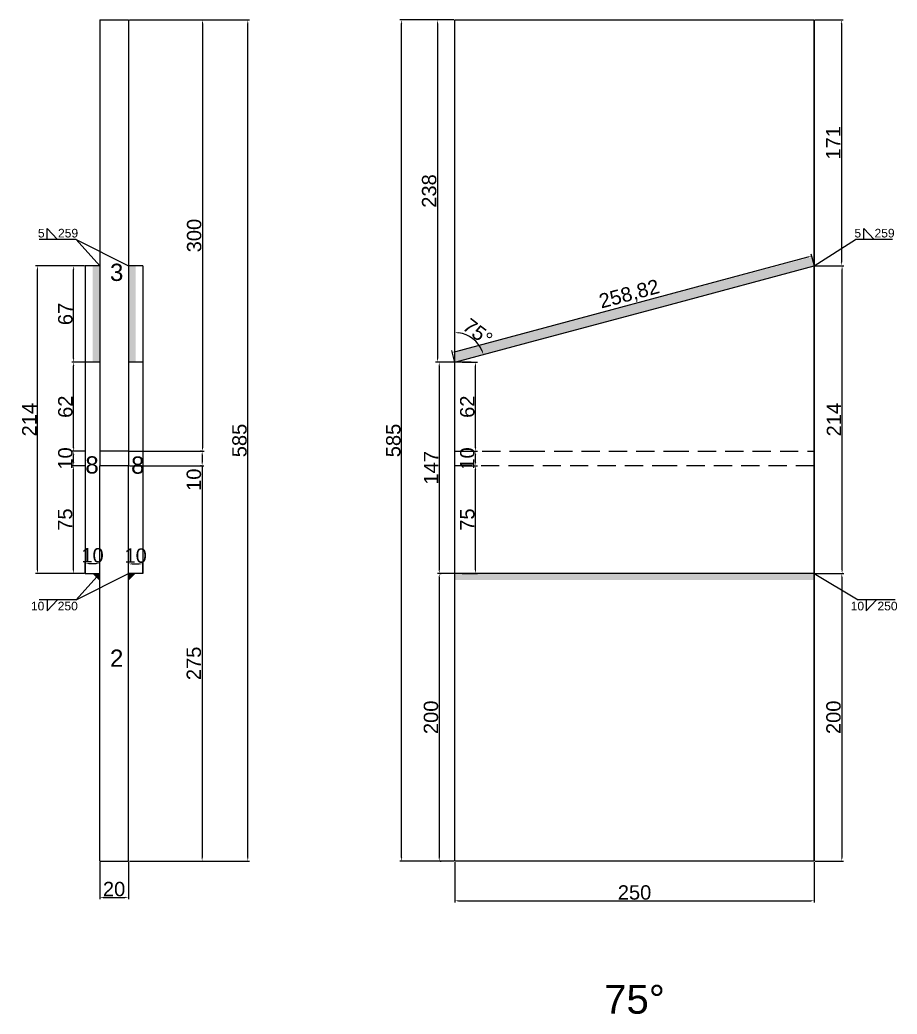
# Model space of a CAD drawing. Header units: millimetres. Extents: x 2042 to 7979, y 1265 to 2032.
# Drawn here: x 2738 to 3348, y 1265 to 1957 of the extents above; entities that cross this region are included whole.
import ezdxf

# ---------------------------------------------------------------- set-up
doc = ezdxf.new("R2010")
doc.units = ezdxf.units.MM
doc.linetypes.add('DASHED', pattern=[19.05, 12.7, -6.35])
for name, color, linetype in [('尺寸标注', 6, 'Continuous'), ('标号', 4, 'Continuous'), ('焊缝', 250, 'Continuous')]:
    doc.layers.add(name, color=color, linetype=linetype)
doc.styles.get("Standard").update_dxf_attribs({"font": 'arial.ttf'})
doc.dimstyles.new('ISO-25-JHF', dxfattribs={"dimtxt": 10, "dimasz": 2.5, "dimexe": 1.25, "dimexo": 0.625, "dimtad": 1, "dimtxsty": 'Standard', "dimcen": 2.5, "dimadec": 0, "dimazin": 0, "dimtfac": 1, "dimtmove": 0, "dimatfit": 3, "dimfxl": 0, "dimarcsym": 0})

# ---------------------------------------------------------------- blocks, each defined once
blk = doc.blocks.new('*D239')
at = {"layer": 'Defpoints', "color": 0, "transparency": 16777216}
for p in [(2793.65, 1371.65), (2813.65, 1371.65), (2813.65, 1346.45)]:
    blk.add_point(p, dxfattribs=at)
at = {"layer": '尺寸标注', "color": 0, "lineweight": -2, "transparency": 16777216}
for p, q in [((2793.65, 1371.02), (2793.65, 1345.2)), ((2813.65, 1371.02), (2813.65, 1345.2)), ((2796.15, 1346.45), (2811.15, 1346.45))]:
    blk.add_line(p, q, dxfattribs=at)
at = {"layer": '尺寸标注', "color": 0, "transparency": 16777216}
for points in [[(2796.15, 1346.87), (2796.15, 1346.03), (2793.65, 1346.45)], [(2811.15, 1346.87), (2811.15, 1346.03), (2813.65, 1346.45)]]:
    blk.add_solid(points, dxfattribs=at)
at = {"layer": '尺寸标注', "color": 0, "transparency": 16777216, "insert": (2803.65, 1352.18), "char_height": 10, "attachment_point": 5}
blk.add_mtext('20', dxfattribs=at)
blk = doc.blocks.new('*D240')
at = {"layer": 'Defpoints', "color": 0, "transparency": 16777216}
for p in [(2793.65, 1578.53), (2783.65, 1571.65), (2793.65, 1571.65)]:
    blk.add_point(p, dxfattribs=at)
at = {"layer": '尺寸标注', "color": 0, "lineweight": -2, "transparency": 16777216}
for p, q in [((2783.65, 1572.27), (2783.65, 1579.78)), ((2786.15, 1578.53), (2791.15, 1578.53)), ((2793.65, 1572.27), (2793.65, 1579.78))]:
    blk.add_line(p, q, dxfattribs=at)
at = {"layer": '尺寸标注', "color": 0, "transparency": 16777216}
for points in [[(2786.15, 1578.95), (2786.15, 1578.11), (2783.65, 1578.53)], [(2791.15, 1578.95), (2791.15, 1578.11), (2793.65, 1578.53)]]:
    blk.add_solid(points, dxfattribs=at)
at = {"layer": '尺寸标注', "color": 0, "transparency": 16777216, "insert": (2788.65, 1584.26), "char_height": 10, "attachment_point": 5}
blk.add_mtext('10', dxfattribs=at)
blk = doc.blocks.new('*D241')
at = {"layer": 'Defpoints', "color": 0, "transparency": 16777216}
for p in [(2823.65, 1578.32), (2813.65, 1571.65), (2823.65, 1571.65)]:
    blk.add_point(p, dxfattribs=at)
at = {"layer": '尺寸标注', "color": 0, "lineweight": -2, "transparency": 16777216}
for p, q in [((2813.65, 1572.27), (2813.65, 1579.57)), ((2816.15, 1578.32), (2821.15, 1578.32)), ((2823.65, 1572.27), (2823.65, 1579.57))]:
    blk.add_line(p, q, dxfattribs=at)
at = {"layer": '尺寸标注', "color": 0, "transparency": 16777216}
for points in [[(2816.15, 1578.73), (2816.15, 1577.9), (2813.65, 1578.32)], [(2821.15, 1578.73), (2821.15, 1577.9), (2823.65, 1578.32)]]:
    blk.add_solid(points, dxfattribs=at)
at = {"layer": '尺寸标注', "color": 0, "transparency": 16777216, "insert": (2818.65, 1584.05), "char_height": 10, "attachment_point": 5}
blk.add_mtext('10', dxfattribs=at)
blk = doc.blocks.new('*D242')
at = {"layer": 'Defpoints', "color": 0, "transparency": 16777216}
for p in [(3040.65, 1371.65), (3290.65, 1371.65), (3290.65, 1344.06)]:
    blk.add_point(p, dxfattribs=at)
at = {"layer": '尺寸标注', "color": 0, "lineweight": -2, "transparency": 16777216}
for p, q in [((3040.65, 1371.02), (3040.65, 1342.81)), ((3290.65, 1371.02), (3290.65, 1342.81)), ((3043.15, 1344.06), (3288.15, 1344.06))]:
    blk.add_line(p, q, dxfattribs=at)
at = {"layer": '尺寸标注', "color": 0, "transparency": 16777216}
for points in [[(3043.15, 1344.47), (3043.15, 1343.64), (3040.65, 1344.06)], [(3288.15, 1344.47), (3288.15, 1343.64), (3290.65, 1344.06)]]:
    blk.add_solid(points, dxfattribs=at)
at = {"layer": '尺寸标注', "color": 0, "transparency": 16777216, "insert": (3165.65, 1349.79), "char_height": 10, "attachment_point": 5}
blk.add_mtext('250', dxfattribs=at)
blk = doc.blocks.new('*D243')
at = {"layer": 'Defpoints', "color": 0, "transparency": 16777216}
for p in [(3040.65, 1718.65), (3029.81, 1571.65), (3040.65, 1571.65)]:
    blk.add_point(p, dxfattribs=at)
at = {"layer": '尺寸标注', "color": 0, "lineweight": -2, "transparency": 16777216}
for p, q in [((3040.02, 1718.65), (3028.56, 1718.65)), ((3029.81, 1716.15), (3029.81, 1574.15)), ((3040.02, 1571.65), (3028.56, 1571.65))]:
    blk.add_line(p, q, dxfattribs=at)
at = {"layer": '尺寸标注', "color": 0, "transparency": 16777216}
for points in [[(3029.39, 1716.15), (3030.23, 1716.15), (3029.81, 1718.65)], [(3029.39, 1574.15), (3030.23, 1574.15), (3029.81, 1571.65)]]:
    blk.add_solid(points, dxfattribs=at)
at = {"layer": '尺寸标注', "color": 0, "transparency": 16777216, "insert": (3024.16, 1645.15), "char_height": 10, "attachment_point": 5, "rotation": 90}
blk.add_mtext('147', dxfattribs=at)
blk = doc.blocks.new('*D182')
at = {"layer": 'Defpoints', "color": 0, "transparency": 16777216}
for p in [(3045.09, 1646.65), (3055.1, 1646.65), (3045.09, 1571.65)]:
    blk.add_point(p, dxfattribs=at)
at = {"layer": '尺寸标注', "color": 0, "lineweight": -2, "transparency": 16777216}
for p, q in [((3045.71, 1646.65), (3056.35, 1646.65)), ((3055.1, 1574.15), (3055.1, 1644.15)), ((3045.71, 1571.65), (3056.35, 1571.65))]:
    blk.add_line(p, q, dxfattribs=at)
at = {"layer": '尺寸标注', "color": 0, "transparency": 16777216}
for points in [[(3054.68, 1644.15), (3055.51, 1644.15), (3055.1, 1646.65)], [(3054.68, 1574.15), (3055.51, 1574.15), (3055.1, 1571.65)]]:
    blk.add_solid(points, dxfattribs=at)
at = {"layer": '尺寸标注', "color": 0, "transparency": 16777216, "insert": (3049.39, 1609.15), "char_height": 10, "attachment_point": 5, "rotation": 90}
blk.add_mtext('75', dxfattribs=at)
blk = doc.blocks.new('*D183')
at = {"layer": 'Defpoints', "color": 0, "transparency": 16777216}
for p in [(3045.09, 1656.65), (3055.1, 1656.65), (3045.09, 1646.65)]:
    blk.add_point(p, dxfattribs=at)
at = {"layer": '尺寸标注', "color": 0, "lineweight": -2, "transparency": 16777216}
for p, q in [((3045.71, 1656.65), (3056.35, 1656.65)), ((3055.1, 1649.15), (3055.1, 1654.15)), ((3045.71, 1646.65), (3056.35, 1646.65))]:
    blk.add_line(p, q, dxfattribs=at)
at = {"layer": '尺寸标注', "color": 0, "transparency": 16777216}
for points in [[(3054.68, 1654.15), (3055.51, 1654.15), (3055.1, 1656.65)], [(3054.68, 1649.15), (3055.51, 1649.15), (3055.1, 1646.65)]]:
    blk.add_solid(points, dxfattribs=at)
at = {"layer": '尺寸标注', "color": 0, "transparency": 16777216, "insert": (3049.37, 1651.65), "char_height": 10, "attachment_point": 5, "rotation": 90}
blk.add_mtext('10', dxfattribs=at)
blk = doc.blocks.new('*D184')
at = {"layer": 'Defpoints', "color": 0, "transparency": 16777216}
for p in [(3045.09, 1718.65), (3055.1, 1718.65), (3045.09, 1656.65)]:
    blk.add_point(p, dxfattribs=at)
at = {"layer": '尺寸标注', "color": 0, "lineweight": -2, "transparency": 16777216}
for p, q in [((3045.71, 1718.65), (3056.35, 1718.65)), ((3055.1, 1659.15), (3055.1, 1716.15)), ((3045.71, 1656.65), (3056.35, 1656.65))]:
    blk.add_line(p, q, dxfattribs=at)
at = {"layer": '尺寸标注', "color": 0, "transparency": 16777216}
for points in [[(3054.68, 1716.15), (3055.51, 1716.15), (3055.1, 1718.65)], [(3054.68, 1659.15), (3055.51, 1659.15), (3055.1, 1656.65)]]:
    blk.add_solid(points, dxfattribs=at)
at = {"layer": '尺寸标注', "color": 0, "transparency": 16777216, "insert": (3049.37, 1687.65), "char_height": 10, "attachment_point": 5, "rotation": 90}
blk.add_mtext('62', dxfattribs=at)
blk = doc.blocks.new('*D244')
at = {"layer": 'Defpoints', "color": 0, "transparency": 16777216}
for p in [(3290.65, 1785.64), (3310.01, 1785.64), (3290.65, 1571.65)]:
    blk.add_point(p, dxfattribs=at)
at = {"layer": '尺寸标注', "color": 0, "lineweight": -2, "transparency": 16777216}
for p, q in [((3291.27, 1785.64), (3311.26, 1785.64)), ((3310.01, 1574.15), (3310.01, 1783.14)), ((3291.27, 1571.65), (3311.26, 1571.65))]:
    blk.add_line(p, q, dxfattribs=at)
at = {"layer": '尺寸标注', "color": 0, "transparency": 16777216}
for points in [[(3309.59, 1783.14), (3310.42, 1783.14), (3310.01, 1785.64)], [(3309.59, 1574.15), (3310.42, 1574.15), (3310.01, 1571.65)]]:
    blk.add_solid(points, dxfattribs=at)
at = {"layer": '尺寸标注', "color": 0, "transparency": 16777216, "insert": (3304.36, 1678.64), "char_height": 10, "attachment_point": 5, "rotation": 90}
blk.add_mtext('214', dxfattribs=at)
blk = doc.blocks.new('*D185')
at = {"layer": 'Defpoints', "color": 0, "transparency": 16777216}
for p in [(3003.64, 1956.65), (3040.65, 1956.65), (3040.65, 1371.65)]:
    blk.add_point(p, dxfattribs=at)
at = {"layer": '尺寸标注', "color": 0, "lineweight": -2, "transparency": 16777216}
for p, q in [((3040.02, 1956.65), (3002.39, 1956.65)), ((3003.64, 1374.15), (3003.64, 1954.15)), ((3040.02, 1371.65), (3002.39, 1371.65))]:
    blk.add_line(p, q, dxfattribs=at)
at = {"layer": '尺寸标注', "color": 0, "transparency": 16777216}
for points in [[(3003.22, 1954.15), (3004.06, 1954.15), (3003.64, 1956.65)], [(3003.22, 1374.15), (3004.06, 1374.15), (3003.64, 1371.65)]]:
    blk.add_solid(points, dxfattribs=at)
at = {"layer": '尺寸标注', "color": 0, "transparency": 16777216, "insert": (2997.91, 1664.15), "char_height": 10, "attachment_point": 5, "rotation": 90}
blk.add_mtext('585', dxfattribs=at)
blk = doc.blocks.new('*D245')
at = {"layer": 'Defpoints', "color": 0, "transparency": 16777216}
for p in [(3040.65, 1956.65), (3028.56, 1718.65), (3040.65, 1718.65)]:
    blk.add_point(p, dxfattribs=at)
at = {"layer": '尺寸标注', "color": 0, "lineweight": -2, "transparency": 16777216}
for p, q in [((3040.02, 1956.65), (3027.31, 1956.65)), ((3028.56, 1954.15), (3028.56, 1721.15)), ((3040.02, 1718.65), (3027.31, 1718.65))]:
    blk.add_line(p, q, dxfattribs=at)
at = {"layer": '尺寸标注', "color": 0, "transparency": 16777216}
for points in [[(3028.14, 1954.15), (3028.98, 1954.15), (3028.56, 1956.65)], [(3028.14, 1721.15), (3028.98, 1721.15), (3028.56, 1718.65)]]:
    blk.add_solid(points, dxfattribs=at)
at = {"layer": '尺寸标注', "color": 0, "transparency": 16777216, "insert": (3022.83, 1837.65), "char_height": 10, "attachment_point": 5, "rotation": 90}
blk.add_mtext('238', dxfattribs=at)
blk = doc.blocks.new('*D188')
at = {"layer": 'Defpoints', "color": 0, "transparency": 16777216}
for p in [(2813.65, 1956.65), (2813.65, 1656.65), (2865.12, 1656.65)]:
    blk.add_point(p, dxfattribs=at)
at = {"layer": '尺寸标注', "color": 0, "lineweight": -2, "transparency": 16777216}
for p, q in [((2814.27, 1956.65), (2866.37, 1956.65)), ((2865.12, 1954.15), (2865.12, 1659.15)), ((2814.27, 1656.65), (2866.37, 1656.65))]:
    blk.add_line(p, q, dxfattribs=at)
at = {"layer": '尺寸标注', "color": 0, "transparency": 16777216}
for points in [[(2864.7, 1954.15), (2865.53, 1954.15), (2865.12, 1956.65)], [(2864.7, 1659.15), (2865.53, 1659.15), (2865.12, 1656.65)]]:
    blk.add_solid(points, dxfattribs=at)
at = {"layer": '尺寸标注', "color": 0, "transparency": 16777216, "insert": (2859.38, 1806.65), "char_height": 10, "attachment_point": 5, "rotation": 90}
blk.add_mtext('300', dxfattribs=at)
blk = doc.blocks.new('*D189')
at = {"layer": 'Defpoints', "color": 0, "transparency": 16777216}
for p in [(2865.12, 1656.65), (2864.91, 1646.65), (2865.12, 1646.65)]:
    blk.add_point(p, dxfattribs=at)
at = {"layer": '尺寸标注', "color": 0, "lineweight": -2, "transparency": 16777216}
for p, q in [((2864.49, 1656.65), (2863.66, 1656.65)), ((2864.91, 1654.15), (2864.91, 1649.15)), ((2864.49, 1646.65), (2863.66, 1646.65)), ((2864.91, 1646.65), (2864.91, 1629.55))]:
    blk.add_line(p, q, dxfattribs=at)
at = {"layer": '尺寸标注', "color": 0, "transparency": 16777216}
for points in [[(2864.49, 1654.15), (2865.33, 1654.15), (2864.91, 1656.65)], [(2864.49, 1649.15), (2865.33, 1649.15), (2864.91, 1646.65)]]:
    blk.add_solid(points, dxfattribs=at)
at = {"layer": '尺寸标注', "color": 0, "transparency": 16777216, "insert": (2859.18, 1636.85), "char_height": 10, "attachment_point": 5, "rotation": 90}
blk.add_mtext('10', dxfattribs=at)
blk = doc.blocks.new('*D247')
at = {"layer": 'Defpoints', "color": 0, "transparency": 16777216}
for p in [(2813.65, 1956.65), (2896.64, 1956.65), (2813.65, 1371.65)]:
    blk.add_point(p, dxfattribs=at)
at = {"layer": '尺寸标注', "color": 0, "lineweight": -2, "transparency": 16777216}
for p, q in [((2814.27, 1956.65), (2897.89, 1956.65)), ((2896.64, 1374.15), (2896.64, 1954.15)), ((2814.27, 1371.65), (2897.89, 1371.65))]:
    blk.add_line(p, q, dxfattribs=at)
at = {"layer": '尺寸标注', "color": 0, "transparency": 16777216}
for points in [[(2896.23, 1954.15), (2897.06, 1954.15), (2896.64, 1956.65)], [(2896.23, 1374.15), (2897.06, 1374.15), (2896.64, 1371.65)]]:
    blk.add_solid(points, dxfattribs=at)
at = {"layer": '尺寸标注', "color": 0, "transparency": 16777216, "insert": (2890.91, 1664.15), "char_height": 10, "attachment_point": 5, "rotation": 90}
blk.add_mtext('585', dxfattribs=at)
blk = doc.blocks.new('*D248')
at = {"layer": 'Defpoints', "color": 0, "transparency": 16777216}
for p in [(2813.65, 1646.65), (2813.65, 1371.65), (2864.88, 1371.65)]:
    blk.add_point(p, dxfattribs=at)
at = {"layer": '尺寸标注', "color": 0, "lineweight": -2, "transparency": 16777216}
for p, q in [((2814.27, 1646.65), (2866.13, 1646.65)), ((2864.88, 1644.15), (2864.88, 1374.15)), ((2814.27, 1371.65), (2866.13, 1371.65))]:
    blk.add_line(p, q, dxfattribs=at)
at = {"layer": '尺寸标注', "color": 0, "transparency": 16777216}
for points in [[(2864.46, 1644.15), (2865.29, 1644.15), (2864.88, 1646.65)], [(2864.46, 1374.15), (2865.29, 1374.15), (2864.88, 1371.65)]]:
    blk.add_solid(points, dxfattribs=at)
at = {"layer": '尺寸标注', "color": 0, "transparency": 16777216, "insert": (2859.14, 1509.15), "char_height": 10, "attachment_point": 5, "rotation": 90}
blk.add_mtext('275', dxfattribs=at)
blk = doc.blocks.new('*D249')
at = {"layer": 'Defpoints', "color": 0, "transparency": 16777216}
for p in [(3288.82, 1792.45), (3290.65, 1785.64), (3040.65, 1718.65)]:
    blk.add_point(p, dxfattribs=at)
at = {"layer": '尺寸标注', "color": 0, "lineweight": -2, "transparency": 16777216}
for p, q in [((3041.24, 1726.11), (3286.41, 1791.8)), ((3290.48, 1786.24), (3288.5, 1793.66)), ((3040.48, 1719.25), (3038.5, 1726.67))]:
    blk.add_line(p, q, dxfattribs=at)
at = {"layer": '尺寸标注', "color": 0, "transparency": 16777216}
for points in [[(3286.3, 1792.2), (3286.51, 1791.4), (3288.82, 1792.45)], [(3041.13, 1726.51), (3041.34, 1725.7), (3038.82, 1725.46)]]:
    blk.add_solid(points, dxfattribs=at)
at = {"layer": '尺寸标注', "color": 0, "transparency": 16777216, "insert": (3162.1, 1765.36), "char_height": 10, "attachment_point": 5, "rotation": 15}
blk.add_mtext('258,82', dxfattribs=at)
blk = doc.blocks.new('*D250')
at = {"layer": 'Defpoints', "color": 0, "transparency": 16777216}
for p in [(2775.32, 1646.65), (2783.65, 1646.65), (2783.65, 1571.65)]:
    blk.add_point(p, dxfattribs=at)
at = {"layer": '尺寸标注', "color": 0, "lineweight": -2, "transparency": 16777216}
for p, q in [((2783.02, 1646.65), (2774.07, 1646.65)), ((2775.32, 1574.15), (2775.32, 1644.15)), ((2783.02, 1571.65), (2774.07, 1571.65))]:
    blk.add_line(p, q, dxfattribs=at)
at = {"layer": '尺寸标注', "color": 0, "transparency": 16777216}
for points in [[(2774.91, 1644.15), (2775.74, 1644.15), (2775.32, 1646.65)], [(2774.91, 1574.15), (2775.74, 1574.15), (2775.32, 1571.65)]]:
    blk.add_solid(points, dxfattribs=at)
at = {"layer": '尺寸标注', "color": 0, "transparency": 16777216, "insert": (2769.61, 1609.15), "char_height": 10, "attachment_point": 5, "rotation": 90}
blk.add_mtext('75', dxfattribs=at)
blk = doc.blocks.new('*D251')
at = {"layer": 'Defpoints', "color": 0, "transparency": 16777216}
for p in [(2775.53, 1718.65), (2783.65, 1718.65), (2783.65, 1656.65)]:
    blk.add_point(p, dxfattribs=at)
at = {"layer": '尺寸标注', "color": 0, "lineweight": -2, "transparency": 16777216}
for p, q in [((2783.02, 1718.65), (2774.28, 1718.65)), ((2775.53, 1659.15), (2775.53, 1716.15)), ((2783.02, 1656.65), (2774.28, 1656.65))]:
    blk.add_line(p, q, dxfattribs=at)
at = {"layer": '尺寸标注', "color": 0, "transparency": 16777216}
for points in [[(2775.11, 1716.15), (2775.95, 1716.15), (2775.53, 1718.65)], [(2775.11, 1659.15), (2775.95, 1659.15), (2775.53, 1656.65)]]:
    blk.add_solid(points, dxfattribs=at)
at = {"layer": '尺寸标注', "color": 0, "transparency": 16777216, "insert": (2769.8, 1687.65), "char_height": 10, "attachment_point": 5, "rotation": 90}
blk.add_mtext('62', dxfattribs=at)
blk = doc.blocks.new('*D190')
at = {"layer": 'Defpoints', "color": 0, "transparency": 16777216}
for p in [(2775.53, 1656.65), (2783.65, 1656.65), (2783.65, 1646.65)]:
    blk.add_point(p, dxfattribs=at)
at = {"layer": '尺寸标注', "color": 0, "lineweight": -2, "transparency": 16777216}
for p, q in [((2783.02, 1656.65), (2774.28, 1656.65)), ((2775.53, 1649.15), (2775.53, 1654.15)), ((2783.02, 1646.65), (2774.28, 1646.65))]:
    blk.add_line(p, q, dxfattribs=at)
at = {"layer": '尺寸标注', "color": 0, "transparency": 16777216}
for points in [[(2775.11, 1654.15), (2775.95, 1654.15), (2775.53, 1656.65)], [(2775.11, 1649.15), (2775.95, 1649.15), (2775.53, 1646.65)]]:
    blk.add_solid(points, dxfattribs=at)
at = {"layer": '尺寸标注', "color": 0, "transparency": 16777216, "insert": (2769.8, 1651.65), "char_height": 10, "attachment_point": 5, "rotation": 90}
blk.add_mtext('10', dxfattribs=at)
blk = doc.blocks.new('*D191')
at = {"layer": 'Defpoints', "color": 0, "transparency": 16777216}
for p in [(3029.81, 1571.65), (3029.81, 1371.65), (3029.81, 1371.65)]:
    blk.add_point(p, dxfattribs=at)
at = {"layer": '尺寸标注', "color": 0, "lineweight": -2, "transparency": 16777216}
for p, q in [((3030.43, 1571.65), (3031.06, 1571.65)), ((3029.81, 1569.15), (3029.81, 1374.15)), ((3030.43, 1371.65), (3031.06, 1371.65))]:
    blk.add_line(p, q, dxfattribs=at)
at = {"layer": '尺寸标注', "color": 0, "transparency": 16777216}
for points in [[(3029.39, 1569.15), (3030.23, 1569.15), (3029.81, 1571.65)], [(3029.39, 1374.15), (3030.23, 1374.15), (3029.81, 1371.65)]]:
    blk.add_solid(points, dxfattribs=at)
at = {"layer": '尺寸标注', "color": 0, "transparency": 16777216, "insert": (3024.08, 1471.65), "char_height": 10, "attachment_point": 5, "rotation": 90}
blk.add_mtext('200', dxfattribs=at)
blk = doc.blocks.new('*D252')
at = {"layer": 'Defpoints', "color": 0, "transparency": 16777216}
for p in [(2775.53, 1785.64), (2783.65, 1785.64), (2783.65, 1718.65)]:
    blk.add_point(p, dxfattribs=at)
at = {"layer": '尺寸标注', "color": 0, "lineweight": -2, "transparency": 16777216}
for p, q in [((2783.02, 1785.64), (2774.28, 1785.64)), ((2775.53, 1721.15), (2775.53, 1783.14)), ((2783.02, 1718.65), (2774.28, 1718.65))]:
    blk.add_line(p, q, dxfattribs=at)
at = {"layer": '尺寸标注', "color": 0, "transparency": 16777216}
for points in [[(2775.11, 1783.14), (2775.95, 1783.14), (2775.53, 1785.64)], [(2775.11, 1721.15), (2775.95, 1721.15), (2775.53, 1718.65)]]:
    blk.add_solid(points, dxfattribs=at)
at = {"layer": '尺寸标注', "color": 0, "transparency": 16777216, "insert": (2769.8, 1752.14), "char_height": 10, "attachment_point": 5, "rotation": 90}
blk.add_mtext('67', dxfattribs=at)
blk = doc.blocks.new('*D253')
at = {"layer": 'Defpoints', "color": 0, "transparency": 16777216}
for p in [(3290.65, 1956.65), (3290.65, 1785.64), (3309.48, 1785.64)]:
    blk.add_point(p, dxfattribs=at)
at = {"layer": '尺寸标注', "color": 0, "lineweight": -2, "transparency": 16777216}
for p, q in [((3291.27, 1956.65), (3310.73, 1956.65)), ((3309.48, 1954.15), (3309.48, 1788.14)), ((3291.27, 1785.64), (3310.73, 1785.64))]:
    blk.add_line(p, q, dxfattribs=at)
at = {"layer": '尺寸标注', "color": 0, "transparency": 16777216}
for points in [[(3309.07, 1954.15), (3309.9, 1954.15), (3309.48, 1956.65)], [(3309.07, 1788.14), (3309.9, 1788.14), (3309.48, 1785.64)]]:
    blk.add_solid(points, dxfattribs=at)
at = {"layer": '尺寸标注', "color": 0, "transparency": 16777216, "insert": (3303.84, 1871.14), "char_height": 10, "attachment_point": 5, "rotation": 90}
blk.add_mtext('171', dxfattribs=at)
blk = doc.blocks.new('*D254')
at = {"layer": 'Defpoints', "color": 0, "transparency": 16777216}
for p in [(3290.65, 1571.65), (3290.65, 1371.65), (3309.8, 1371.65)]:
    blk.add_point(p, dxfattribs=at)
at = {"layer": '尺寸标注', "color": 0, "lineweight": -2, "transparency": 16777216}
for p, q in [((3291.27, 1571.65), (3311.05, 1571.65)), ((3309.8, 1569.15), (3309.8, 1374.15)), ((3291.27, 1371.65), (3311.05, 1371.65))]:
    blk.add_line(p, q, dxfattribs=at)
at = {"layer": '尺寸标注', "color": 0, "transparency": 16777216}
for points in [[(3309.38, 1569.15), (3310.21, 1569.15), (3309.8, 1571.65)], [(3309.38, 1374.15), (3310.21, 1374.15), (3309.8, 1371.65)]]:
    blk.add_solid(points, dxfattribs=at)
at = {"layer": '尺寸标注', "color": 0, "transparency": 16777216, "insert": (3304.07, 1471.65), "char_height": 10, "attachment_point": 5, "rotation": 90}
blk.add_mtext('200', dxfattribs=at)
blk = doc.blocks.new('*D258')
at = {"layer": 'Defpoints', "color": 0, "transparency": 16777216}
for p in [(3040.65, 1956.65), (3290.65, 1785.64), (3056.38, 1731.85), (3040.65, 1718.65), (3040.65, 1371.65)]:
    blk.add_point(p, dxfattribs=at)
at = {"layer": '尺寸标注', "color": 0, "lineweight": -2, "transparency": 16777216}
blk.add_arc((3040.65, 1718.65), 20.54, 21.97799, 83.02201, dxfattribs=at)
at = {"layer": '尺寸标注', "color": 0, "transparency": 16777216}
for points in [[(3043.12, 1738.62), (3043.17, 1739.45), (3040.65, 1739.19)], [(3060.09, 1726.47), (3059.3, 1726.2), (3060.49, 1723.96)]]:
    blk.add_solid(points, dxfattribs=at)
at = {"layer": '尺寸标注', "color": 0, "transparency": 16777216, "insert": (3056.63, 1739.47), "char_height": 10, "attachment_point": 5, "rotation": 322.5}
blk.add_mtext('75°', dxfattribs=at)
blk = doc.blocks.new('*D211')
at = {"layer": 'Defpoints', "color": 0, "transparency": 16777216}
for p in [(2750.33, 1785.64), (2783.65, 1785.64), (2783.65, 1571.65)]:
    blk.add_point(p, dxfattribs=at)
at = {"layer": '尺寸标注', "color": 0, "lineweight": -2, "transparency": 16777216}
for p, q in [((2783.02, 1785.64), (2749.08, 1785.64)), ((2750.33, 1574.15), (2750.33, 1783.14)), ((2783.02, 1571.65), (2749.08, 1571.65))]:
    blk.add_line(p, q, dxfattribs=at)
at = {"layer": '尺寸标注', "color": 0, "transparency": 16777216}
for points in [[(2749.92, 1783.14), (2750.75, 1783.14), (2750.33, 1785.64)], [(2749.92, 1574.15), (2750.75, 1574.15), (2750.33, 1571.65)]]:
    blk.add_solid(points, dxfattribs=at)
at = {"layer": '尺寸标注', "color": 0, "transparency": 16777216, "insert": (2744.69, 1678.64), "char_height": 10, "attachment_point": 5, "rotation": 90}
blk.add_mtext('214', dxfattribs=at)

msp = doc.modelspace()

# ---------------------------------------------------------------- hatches: boundary and pattern name
at = {"layer": '焊缝'}
h = msp.add_hatch(color=250, dxfattribs=at)
h.dxf.hatch_style = 1
h.paths.add_polyline_path([(3040.646, 1725.637), (3040.646, 1718.648), (3290.646, 1785.636), (3290.646, 1792.274)])
h = msp.add_hatch(color=250, dxfattribs=at)
h.dxf.hatch_style = 1
h.paths.add_polyline_path([(2793.664, 1785.636), (2788.664, 1785.636), (2788.664, 1718.648), (2793.664, 1718.648)])
h = msp.add_hatch(color=250, dxfattribs=at)
h.dxf.hatch_style = 1
h.paths.add_polyline_path([(2818.664, 1785.636), (2813.664, 1785.636), (2813.664, 1718.648), (2818.664, 1718.648)])
h = msp.add_hatch(color=250, dxfattribs=at)
h.dxf.hatch_style = 1
h.paths.add_polyline_path([(2793.649, 1566.648), (2788.649, 1571.648), (2793.649, 1571.648)])
h = msp.add_hatch(color=250, dxfattribs=at)
h.dxf.hatch_style = 1
h.paths.add_polyline_path([(2813.649, 1566.648), (2818.649, 1571.648), (2813.649, 1571.648)])
h = msp.add_hatch(color=250, dxfattribs=at)
h.dxf.hatch_style = 1
h.paths.add_polyline_path([(3040.646, 1572.078), (3040.646, 1567.078), (3290.646, 1567.078), (3290.646, 1572.078)])

# ---------------------------------------------------------------- linework, layer by layer
for p, q in [((2793.649, 1956.648), (2813.649, 1956.648)), ((2793.649, 1956.648), (2793.649, 1656.648)), ((2813.649, 1956.648), (2813.649, 1656.648)), ((3040.646, 1371.648), (3040.646, 1956.648)), ((3040.646, 1956.648), (3290.646, 1956.648)), ((3290.646, 1956.648), (3290.646, 1371.648)), ((3290.646, 1371.648), (3290.646, 1956.648)), ((2783.649, 1785.636), (2783.649, 1571.648)), ((2793.649, 1785.636), (2783.649, 1785.636)), ((2823.649, 1785.636), (2813.649, 1785.636)), ((2823.649, 1785.636), (2823.649, 1571.648)), ((3190.646, 1758.841), (3290.646, 1785.636)), ((3090.646, 1732.046), (3190.646, 1758.841)), ((3040.646, 1718.648), (3090.646, 1732.046)), ((2793.649, 1718.648), (2783.649, 1718.648)), ((2823.649, 1718.648), (2813.649, 1718.648)), ((2813.649, 1656.648), (2793.649, 1656.648)), ((2793.649, 1656.648), (2793.649, 1646.648)), ((2813.649, 1656.648), (2813.649, 1646.648)), ((2813.649, 1646.648), (2793.649, 1646.648)), ((2793.649, 1371.648), (2793.649, 1646.648)), ((2813.649, 1371.648), (2813.649, 1646.648)), ((2783.649, 1571.648), (2793.649, 1571.648)), ((2823.649, 1571.648), (2813.649, 1571.648)), ((3090.646, 1571.648), (3040.646, 1571.648)), ((3190.646, 1571.648), (3090.646, 1571.648)), ((3290.646, 1571.648), (3190.646, 1571.648)), ((2793.649, 1371.648), (2813.649, 1371.648)), ((3090.646, 1371.648), (3040.646, 1371.648)), ((3190.646, 1371.648), (3090.646, 1371.648)), ((3290.646, 1371.648), (3190.646, 1371.648))]:
    msp.add_line(p, q)
at = {"linetype": 'DASHED'}
for p, q in [((3040.646, 1656.648), (3090.646, 1656.648)), ((3090.646, 1656.648), (3190.646, 1656.648)), ((3190.646, 1656.648), (3290.646, 1656.648)), ((3090.646, 1646.648), (3040.646, 1646.648)), ((3190.646, 1646.648), (3090.646, 1646.648)), ((3290.646, 1646.648), (3190.646, 1646.648))]:
    msp.add_line(p, q, dxfattribs=at)
at = {"layer": '尺寸标注'}
for p, q in [((2757.144, 1803.826), (2757.144, 1811.59)), ((2757.144, 1811.59), (2764.376, 1803.826)), ((3325.054, 1803.826), (3325.054, 1811.59)), ((3325.054, 1811.59), (3332.285, 1803.826)), ((2777.257, 1803.826), (2751.494, 1803.826)), ((2793.649, 1785.636), (2777.257, 1803.826)), ((2777.257, 1803.826), (2813.649, 1785.636)), ((3290.646, 1785.636), (3319.404, 1803.826)), ((3345.167, 1803.826), (3319.404, 1803.826)), ((3051.906, 1718.648), (3038.571, 1718.648)), ((2793.649, 1571.648), (2777.257, 1553.459)), ((2777.257, 1553.459), (2813.649, 1571.648)), ((3290.646, 1571.648), (3321.096, 1553.459)), ((2777.257, 1553.459), (2751.494, 1553.459)), ((2757.144, 1553.459), (2757.144, 1545.694)), ((2757.144, 1545.694), (2764.376, 1553.459)), ((3346.859, 1553.459), (3321.096, 1553.459)), ((3326.746, 1553.459), (3326.746, 1545.694)), ((3326.746, 1545.694), (3333.978, 1553.459))]:
    msp.add_line(p, q, dxfattribs=at)

# ---------------------------------------------------------------- texts
at = {"insert": (3144.506, 1285.542), "char_height": 20, "attachment_point": 1}
msp.add_mtext_dynamic_manual_height_columns('75° ', width=70.10425, gutter_width=12.5, heights=[0], dxfattribs=at)
at = {"layer": '尺寸标注', "char_height": 6}
for s, insert, attachment_point in [('5    259', (2750.674, 1811.343), 1), ('5    259', (3318.584, 1811.343), 1), ('\\pt0;10    250', (2745.803, 1545.942), 7), ('10    250', (3315.989, 1545.942), 7)]:
    msp.add_mtext_dynamic_manual_height_columns(s, width=68.30832, gutter_width=12.5, heights=[0], dxfattribs=dict(at, insert=insert, attachment_point=attachment_point))
at = {"layer": '标号', "char_height": 12, "attachment_point": 7}
for s, insert in [('3', (2800.784, 1774.938)), ('8 ', (2783.649, 1641.002)), ('8 ', (2815.469, 1640.9)), ('2 ', (2800.784, 1506.764))]:
    msp.add_mtext_dynamic_manual_height_columns(s, width=70.10425, gutter_width=12.5, heights=[0], dxfattribs=dict(at, insert=insert))

# ---------------------------------------------------------------- dimensions: what is measured, and where the dimension line sits
at = {"layer": '尺寸标注'}
for p1, p2, distance, picture, middle in [((2813.649, 1956.648), (2813.649, 1656.648), 51.469, '*D188', (2859.383, 1806.648)), ((2813.649, 1371.648), (2813.649, 1956.648), -82.995, '*D247', (2890.913, 1664.148)), ((3040.646, 1371.648), (3040.646, 1956.648), 37.005, '*D185', (2997.911, 1664.148)), ((3040.646, 1956.648), (3040.646, 1718.648), -12.087, '*D245', (3022.825, 1837.648)), ((3040.646, 1718.648), (3290.646, 1785.636), 7.052, '*D249', (3162.104, 1765.362)), ((2783.649, 1656.648), (2783.649, 1718.648), 8.118, '*D251', (2769.8, 1687.648)), ((3040.646, 1718.648), (3040.646, 1571.648), -10.837, '*D243', (3024.164, 1645.148)), ((3045.087, 1656.648), (3045.087, 1718.648), -10.009, '*D184', (3049.366, 1687.648)), ((2865.117, 1656.648), (2865.117, 1646.648), -0.208, '*D189', (2859.178, 1636.849)), ((2783.649, 1571.648), (2783.649, 1646.648), 8.327, '*D250', (2769.612, 1609.148)), ((2813.649, 1646.648), (2813.649, 1371.648), 51.227, '*D248', (2859.145, 1509.148)), ((3045.087, 1571.648), (3045.087, 1646.648), -10.009, '*D182', (3049.387, 1609.148)), ((3029.809, 1571.648), (3029.809, 1371.648), 0, '*D191', (3024.079, 1471.648)), ((3290.646, 1571.648), (3290.646, 1371.648), 19.151, '*D254', (3304.067, 1471.648)), ((3040.646, 1371.648), (3290.646, 1371.648), -27.59, '*D242', (3165.646, 1349.789))]:
    dim = msp.add_aligned_dim(p1=p1, p2=p2, distance=distance, dimstyle='ISO-25-JHF', dxfattribs=at)
    dim.commit()
    dim.dimension.update_dxf_attribs({"geometry": picture, "text_midpoint": middle})
dim = msp.add_angular_dim_2l(base=(3056.381, 1731.851), line1=((3040.646, 1371.648), (3040.646, 1956.648)), line2=((3040.646, 1718.648), (3290.646, 1785.636)), dimstyle='ISO-25-JHF', dxfattribs=at)
dim.commit()
dim.dimension.update_dxf_attribs({"geometry": '*D258', "text_midpoint": (3056.627, 1739.474)})
for p1, p2, distance, text, picture, middle in [((3290.646, 1956.648), (3290.646, 1785.636), 18.836, '171', '*D253', (3303.837, 1871.142)), ((2783.649, 1571.648), (2783.649, 1785.636), 33.315, '214', '*D211', (2744.688, 1678.642)), ((2783.649, 1718.648), (2783.649, 1785.636), 8.118, '67', '*D252', (2769.8, 1752.142)), ((3290.646, 1571.648), (3290.646, 1785.636), -19.36, '214', '*D244', (3304.361, 1678.642))]:
    dim = msp.add_aligned_dim(p1=p1, p2=p2, distance=distance, text=text, dimstyle='ISO-25-JHF', dxfattribs=at)
    dim.commit()
    dim.dimension.update_dxf_attribs({"geometry": picture, "text_midpoint": middle})
for base, p1, p2, angle, picture, middle in [((2775.53, 1656.648), (2783.649, 1646.648), (2783.649, 1656.648), 90, '*D190', (2775.53, 1651.648)), ((3055.097, 1656.648), (3045.087, 1646.648), (3045.087, 1656.648), 90, '*D183', (3055.097, 1651.648)), ((2793.649, 1578.531), (2783.649, 1571.648), (2793.649, 1571.648), 0, '*D240', (2788.649, 1578.531)), ((2823.649, 1578.317), (2813.649, 1571.648), (2823.649, 1571.648), 0, '*D241', (2818.649, 1578.317)), ((2813.649, 1346.45), (2793.649, 1371.648), (2813.649, 1371.648), 0, '*D239', (2803.649, 1346.45))]:
    dim = msp.add_linear_dim(base=base, p1=p1, p2=p2, angle=angle, dimstyle='ISO-25-JHF', dxfattribs=at)
    dim.commit()
    dim.dimension.update_dxf_attribs({"geometry": picture, "text_midpoint": middle, "dimtype": 161})

doc.saveas('drawing.dxf')
